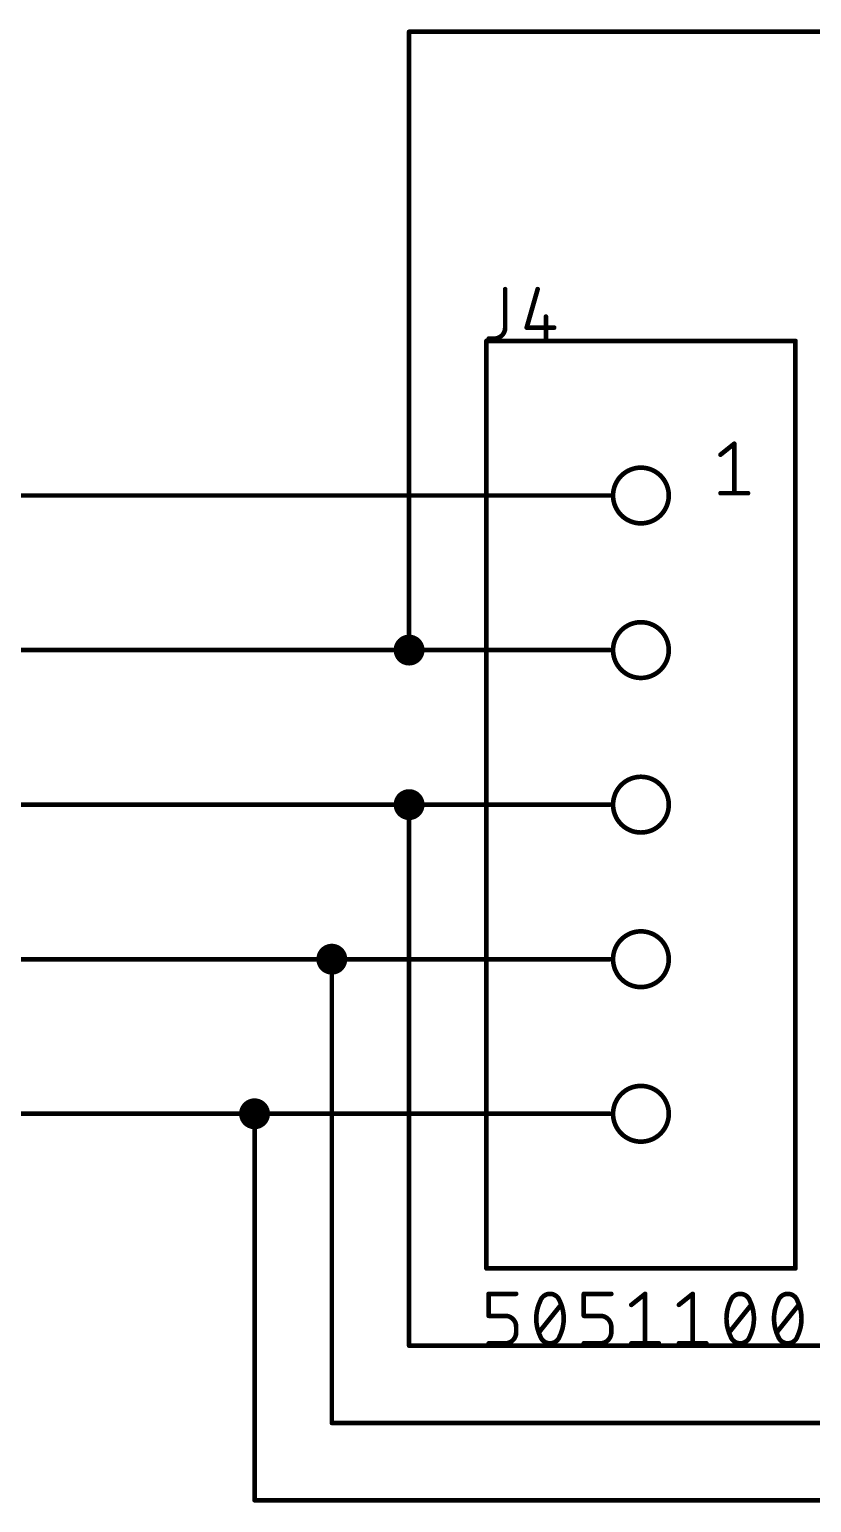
# Model space of a CAD drawing. Extents: x -114 to 51, y -5 to 50.
# Drawn here: x -88.68 to -62.97, y -0.08 to 48.34 of the extents above; entities that cross this region are included whole.
import ezdxf

# ---------------------------------------------------------------- set-up
doc = ezdxf.new("R2010")
doc.units = 0
for name, color, linetype in [('91', 122, 'CONTINUOUS'), ('94', 12, 'CONTINUOUS'), ('95', 251, 'CONTINUOUS'), ('96', 251, 'CONTINUOUS'), ('97', 251, 'CONTINUOUS')]:
    doc.layers.add(name, color=color, linetype=linetype)

msp = doc.modelspace()

# ---------------------------------------------------------------- linework, layer by layer
at = {"layer": '91', "const_width": 0.1524}
for points in [[(-27.94, 48.26), (-76.2, 48.26)], [(-76.2, 48.26), (-76.2, 27.94)], [(-91.44, 33.02), (-71.12, 33.02)], [(-91.44, 27.94), (-76.2, 27.94)], [(-76.2, 27.94), (-71.12, 27.94)], [(-91.44, 22.86), (-76.2, 22.86)], [(-76.2, 22.86), (-71.12, 22.86)], [(-76.2, 22.86), (-76.2, 5.08)], [(-91.44, 17.78), (-78.74, 17.78)], [(-78.74, 17.78), (-71.12, 17.78)], [(-78.74, 2.54), (-78.74, 17.78)], [(-91.44, 12.7), (-81.28, 12.7)], [(-81.28, 12.7), (-71.12, 12.7)], [(-81.28, 12.7), (-81.28, 0)], [(-76.2, 5.08), (-27.94, 5.08)], [(-25.4, 2.54), (-78.74, 2.54)], [(-81.28, 0), (-22.86, 0)]]:
    msp.add_lwpolyline(points, dxfattribs=at)
at = {"layer": '91'}
for points, const_width in [([(-76.2, 48.2981, 1), (-76.2, 48.2219)], 0.0762), ([(-76.1619, 48.26, 1), (-76.2381, 48.26)], 0.0762), ([(-71.12, 32.9819, 1), (-71.12, 33.0581)], 0.0762), ([(-76.2, 27.686, 1), (-76.2, 28.194, 1), (-76.2, 27.686)], 0.508), ([(-76.2, 27.9781, 1), (-76.2, 27.9019)], 0.0762), ([(-76.2381, 27.94, 1), (-76.1619, 27.94)], 0.0762), ([(-76.2, 27.9019, 1), (-76.2, 27.9781)], 0.0762), ([(-71.12, 27.9019, 1), (-71.12, 27.9781)], 0.0762), ([(-76.2, 22.606, 1), (-76.2, 23.114, 1), (-76.2, 22.606)], 0.508), ([(-76.2, 22.8981, 1), (-76.2, 22.8219)], 0.0762), ([(-76.1619, 22.86, 1), (-76.2381, 22.86)], 0.0762), ([(-76.2, 22.8219, 1), (-76.2, 22.8981)], 0.0762), ([(-71.12, 22.8219, 1), (-71.12, 22.8981)], 0.0762), ([(-78.74, 17.526, 1), (-78.74, 18.034, 1), (-78.74, 17.526)], 0.508), ([(-78.74, 17.8181, 1), (-78.74, 17.7419)], 0.0762), ([(-78.7019, 17.78, 1), (-78.7781, 17.78)], 0.0762), ([(-78.74, 17.7419, 1), (-78.74, 17.8181)], 0.0762), ([(-71.12, 17.7419, 1), (-71.12, 17.8181)], 0.0762), ([(-81.28, 12.446, 1), (-81.28, 12.954, 1), (-81.28, 12.446)], 0.508), ([(-81.28, 12.7381, 1), (-81.28, 12.6619)], 0.0762), ([(-81.2419, 12.7, 1), (-81.3181, 12.7)], 0.0762), ([(-81.28, 12.6619, 1), (-81.28, 12.7381)], 0.0762), ([(-71.12, 12.6619, 1), (-71.12, 12.7381)], 0.0762), ([(-76.2, 5.1181, 1), (-76.2, 5.0419)], 0.0762), ([(-76.2381, 5.08, 1), (-76.1619, 5.08)], 0.0762), ([(-78.74, 2.5781, 1), (-78.74, 2.5019)], 0.0762), ([(-78.7781, 2.54, 1), (-78.7019, 2.54)], 0.0762), ([(-81.28, 0.0381, 1), (-81.28, -0.0381)], 0.0762), ([(-81.3181, 0, 1), (-81.2419, 0)], 0.0762)]:
    msp.add_lwpolyline(points, format="xyb", dxfattribs=dict(at, const_width=const_width))
at = {"layer": '94', "const_width": 0.1524}
for points in [[(-73.66, 38.1), (-73.66, 7.62)], [(-63.5, 38.1), (-73.66, 38.1)], [(-63.5, 7.62), (-63.5, 38.1)], [(-71.12, 33.02), (-69.596, 33.02)], [(-71.12, 27.94), (-69.596, 27.94)], [(-71.12, 22.86), (-69.596, 22.86)], [(-71.12, 17.78), (-69.596, 17.78)], [(-71.12, 12.7), (-69.596, 12.7)], [(-73.66, 7.62), (-63.5, 7.62)]]:
    msp.add_lwpolyline(points, dxfattribs=at)
at = {"layer": '94'}
for points, const_width in [([(-73.6219, 38.1, 1), (-73.6981, 38.1)], 0.0762), ([(-73.66, 38.1381, 1), (-73.66, 38.0619)], 0.0762), ([(-63.4619, 38.1, 1), (-63.5381, 38.1)], 0.0762), ([(-63.5, 38.0619, 1), (-63.5, 38.1381)], 0.0762), ([(-68.58, 32.1042, 1), (-68.58, 33.9358, 1), (-68.58, 32.1042)], 0.1524), ([(-71.12, 33.0581, 1), (-71.12, 32.9819)], 0.0762), ([(-69.596, 32.9819, 1), (-69.596, 33.0581)], 0.0762), ([(-68.58, 27.0242, 1), (-68.58, 28.8558, 1), (-68.58, 27.0242)], 0.1524), ([(-71.12, 27.9781, 1), (-71.12, 27.9019)], 0.0762), ([(-69.596, 27.9019, 1), (-69.596, 27.9781)], 0.0762), ([(-68.58, 21.9442, 1), (-68.58, 23.7758, 1), (-68.58, 21.9442)], 0.1524), ([(-71.12, 22.8981, 1), (-71.12, 22.8219)], 0.0762), ([(-69.596, 22.8219, 1), (-69.596, 22.8981)], 0.0762), ([(-68.58, 16.8642, 1), (-68.58, 18.6958, 1), (-68.58, 16.8642)], 0.1524), ([(-71.12, 17.8181, 1), (-71.12, 17.7419)], 0.0762), ([(-69.596, 17.7419, 1), (-69.596, 17.8181)], 0.0762), ([(-68.58, 11.7842, 1), (-68.58, 13.6158, 1), (-68.58, 11.7842)], 0.1524), ([(-71.12, 12.7381, 1), (-71.12, 12.6619)], 0.0762), ([(-69.596, 12.6619, 1), (-69.596, 12.7381)], 0.0762), ([(-73.66, 7.6581, 1), (-73.66, 7.5819)], 0.0762), ([(-73.6981, 7.62, 1), (-73.6219, 7.62)], 0.0762), ([(-63.5381, 7.62, 1), (-63.4619, 7.62)], 0.0762), ([(-63.5, 7.5819, 1), (-63.5, 7.6581)], 0.0762)]:
    msp.add_lwpolyline(points, format="xyb", dxfattribs=dict(at, const_width=const_width))
at = {"layer": '95', "const_width": 0.1524}
for points in [[(-73.0419, 39.8018), (-73.0419, 38.5374)], [(-71.974, 39.8018), (-72.3352, 38.5374)], [(-71.7031, 38.8987), (-71.7031, 38.1762)], [(-73.4032, 38.1762), (-73.5838, 38.1762)], [(-72.3352, 38.5374), (-71.4321, 38.5374)]]:
    msp.add_lwpolyline(points, dxfattribs=at)
at = {"layer": '95'}
for points, const_width in [([(-73.0038, 39.8018, 1), (-73.08, 39.8018)], 0.0762), ([(-71.9374, 39.7913, 1), (-72.0106, 39.8123)], 0.0762), ([(-71.665, 38.8987, 1), (-71.7412, 38.8987)], 0.0762), ([(-73.5838, 38.2143, 1), (-73.5838, 38.1381)], 0.0762), ([(-73.4032, 38.1762, 0.4142), (-73.0419, 38.5374)], 0.1524), ([(-73.4032, 38.2143, 1), (-73.4032, 38.1381)], 0.0762), ([(-73.4032, 38.1381, 1), (-73.4032, 38.2143)], 0.0762), ([(-73.0038, 38.5374, 1), (-73.08, 38.5374)], 0.0762), ([(-73.08, 38.5374, 1), (-73.0038, 38.5374)], 0.0762), ([(-72.3719, 38.5479, 1), (-72.2986, 38.527)], 0.0762), ([(-72.3352, 38.5755, 1), (-72.3352, 38.4993)], 0.0762), ([(-71.4321, 38.4993, 1), (-71.4321, 38.5755)], 0.0762), ([(-71.7412, 38.1762, 1), (-71.665, 38.1762)], 0.0762)]:
    msp.add_lwpolyline(points, format="xyb", dxfattribs=dict(at, const_width=const_width))
at = {"layer": '96', "const_width": 0.1524}
for points in [[(-73.5838, 6.0593), (-73.5838, 6.7818)], [(-73.5838, 6.7818), (-72.6807, 6.7818)], [(-70.4576, 6.0593), (-70.4576, 6.7818)], [(-70.4576, 6.7818), (-69.5544, 6.7818)], [(-68.8944, 6.4206), (-68.4429, 6.7818)], [(-68.4429, 6.7818), (-68.4429, 5.1562)], [(-67.3313, 6.4206), (-66.8798, 6.7818)], [(-66.8798, 6.7818), (-66.8798, 5.1562)], [(-71.9304, 5.5174), (-71.2079, 6.4206)], [(-65.6779, 5.5174), (-64.9554, 6.4206)], [(-64.1148, 5.5174), (-63.3923, 6.4206)], [(-73.0419, 6.0593), (-73.5838, 6.0593)], [(-69.9157, 6.0593), (-70.4576, 6.0593)], [(-72.6807, 5.5174), (-72.6807, 5.6981)], [(-69.5544, 5.5174), (-69.5544, 5.6981)], [(-73.5838, 5.1562), (-73.0419, 5.1562)], [(-70.4576, 5.1562), (-69.9157, 5.1562)], [(-68.8944, 5.1562), (-67.9913, 5.1562)], [(-67.3313, 5.1562), (-66.4282, 5.1562)]]:
    msp.add_lwpolyline(points, dxfattribs=at)
at = {"layer": '96'}
for points, const_width in [([(-73.5457, 6.7818, 1), (-73.6219, 6.7818)], 0.0762), ([(-73.5838, 6.8199, 1), (-73.5838, 6.7437)], 0.0762), ([(-72.6807, 6.7437, 1), (-72.6807, 6.8199)], 0.0762), ([(-71.5691, 6.7818, 0.3205), (-71.8852, 6.556)], 0.1524), ([(-71.253, 6.556, 0.3205), (-71.5691, 6.7818)], 0.1524), ([(-71.5691, 6.8199, 1), (-71.5691, 6.7437)], 0.0762), ([(-71.5691, 6.7437, 1), (-71.5691, 6.8199)], 0.0762), ([(-70.4195, 6.7818, 1), (-70.4957, 6.7818)], 0.0762), ([(-70.4576, 6.8199, 1), (-70.4576, 6.7437)], 0.0762), ([(-69.5544, 6.7437, 1), (-69.5544, 6.8199)], 0.0762), ([(-68.4048, 6.7818, 1), (-68.481, 6.7818)], 0.0762), ([(-68.4191, 6.752, 1), (-68.4667, 6.8116)], 0.0762), ([(-66.8417, 6.7818, 1), (-66.9179, 6.7818)], 0.0762), ([(-66.856, 6.752, 1), (-66.9036, 6.8116)], 0.0762), ([(-65.3166, 6.7818, 0.3205), (-65.6327, 6.556)], 0.1524), ([(-65.0005, 6.556, 0.3205), (-65.3166, 6.7818)], 0.1524), ([(-65.3166, 6.8199, 1), (-65.3166, 6.7437)], 0.0762), ([(-65.3166, 6.7437, 1), (-65.3166, 6.8199)], 0.0762), ([(-63.7535, 6.7818, 0.3205), (-64.0696, 6.556)], 0.1524), ([(-63.4374, 6.556, 0.3205), (-63.7535, 6.7818)], 0.1524), ([(-63.7535, 6.8199, 1), (-63.7535, 6.7437)], 0.0762), ([(-63.7535, 6.7437, 1), (-63.7535, 6.8199)], 0.0762), ([(-71.8852, 6.556, 0.1139), (-72.0207, 5.969)], 0.1524), ([(-71.9213, 6.5684, 1), (-71.8492, 6.5437)], 0.0762), ([(-71.851, 6.5393, 1), (-71.9195, 6.5727)], 0.0762), ([(-71.2188, 6.5727, 1), (-71.2873, 6.5393)], 0.0762), ([(-71.1176, 5.969, 0.1139), (-71.253, 6.556)], 0.1524), ([(-71.2891, 6.5437, 1), (-71.217, 6.5684)], 0.0762), ([(-71.1781, 6.3968, 1), (-71.2376, 6.4444)], 0.0762), ([(-68.9182, 6.4503, 1), (-68.8706, 6.3908)], 0.0762), ([(-67.3551, 6.4503, 1), (-67.3075, 6.3908)], 0.0762), ([(-65.6327, 6.556, 0.1139), (-65.7682, 5.969)], 0.1524), ([(-65.6688, 6.5684, 1), (-65.5967, 6.5437)], 0.0762), ([(-65.5985, 6.5393, 1), (-65.667, 6.5727)], 0.0762), ([(-64.9663, 6.5727, 1), (-65.0348, 6.5393)], 0.0762), ([(-64.8651, 5.969, 0.1139), (-65.0005, 6.556)], 0.1524), ([(-65.0366, 6.5437, 1), (-64.9645, 6.5684)], 0.0762), ([(-64.9256, 6.3968, 1), (-64.9851, 6.4444)], 0.0762), ([(-64.0696, 6.556, 0.1139), (-64.2051, 5.969)], 0.1524), ([(-64.1056, 6.5684, 1), (-64.0336, 6.5437)], 0.0762), ([(-64.0354, 6.5393, 1), (-64.1039, 6.5727)], 0.0762), ([(-63.4032, 6.5727, 1), (-63.4717, 6.5393)], 0.0762), ([(-63.302, 5.969, 0.1139), (-63.4374, 6.556)], 0.1524), ([(-63.4735, 6.5437, 1), (-63.4014, 6.5684)], 0.0762), ([(-63.3625, 6.3968, 1), (-63.422, 6.4444)], 0.0762), ([(-73.5838, 6.0974, 1), (-73.5838, 6.0212)], 0.0762), ([(-73.6219, 6.0593, 1), (-73.5457, 6.0593)], 0.0762), ([(-72.6807, 5.6981, 0.4142), (-73.0419, 6.0593)], 0.1524), ([(-73.0419, 6.0974, 1), (-73.0419, 6.0212)], 0.0762), ([(-73.0419, 6.0212, 1), (-73.0419, 6.0974)], 0.0762), ([(-72.0207, 5.969, 0.1139), (-71.8852, 5.382)], 0.1524), ([(-71.9826, 5.969, 1), (-72.0588, 5.969)], 0.0762), ([(-72.0588, 5.969, 1), (-71.9826, 5.969)], 0.0762), ([(-71.253, 5.382, 0.1139), (-71.1176, 5.969)], 0.1524), ([(-71.0795, 5.969, 1), (-71.1557, 5.969)], 0.0762), ([(-71.1557, 5.969, 1), (-71.0795, 5.969)], 0.0762), ([(-70.4576, 6.0974, 1), (-70.4576, 6.0212)], 0.0762), ([(-70.4957, 6.0593, 1), (-70.4195, 6.0593)], 0.0762), ([(-69.5544, 5.6981, 0.4142), (-69.9157, 6.0593)], 0.1524), ([(-69.9157, 6.0974, 1), (-69.9157, 6.0212)], 0.0762), ([(-69.9157, 6.0212, 1), (-69.9157, 6.0974)], 0.0762), ([(-65.7682, 5.969, 0.1139), (-65.6327, 5.382)], 0.1524), ([(-65.7301, 5.969, 1), (-65.8063, 5.969)], 0.0762), ([(-65.8063, 5.969, 1), (-65.7301, 5.969)], 0.0762), ([(-65.0005, 5.382, 0.1139), (-64.8651, 5.969)], 0.1524), ([(-64.827, 5.969, 1), (-64.9032, 5.969)], 0.0762), ([(-64.9032, 5.969, 1), (-64.827, 5.969)], 0.0762), ([(-64.2051, 5.969, 0.1139), (-64.0696, 5.382)], 0.1524), ([(-64.167, 5.969, 1), (-64.2432, 5.969)], 0.0762), ([(-64.2432, 5.969, 1), (-64.167, 5.969)], 0.0762), ([(-63.4374, 5.382, 0.1139), (-63.302, 5.969)], 0.1524), ([(-63.2639, 5.969, 1), (-63.3401, 5.969)], 0.0762), ([(-63.3401, 5.969, 1), (-63.2639, 5.969)], 0.0762), ([(-73.0419, 5.1562, 0.4142), (-72.6807, 5.5174)], 0.1524), ([(-72.6426, 5.6981, 1), (-72.7188, 5.6981)], 0.0762), ([(-72.7188, 5.6981, 1), (-72.6426, 5.6981)], 0.0762), ([(-72.6426, 5.5174, 1), (-72.7188, 5.5174)], 0.0762), ([(-72.7188, 5.5174, 1), (-72.6426, 5.5174)], 0.0762), ([(-71.9601, 5.5412, 1), (-71.9006, 5.4936)], 0.0762), ([(-71.8492, 5.3943, 1), (-71.9213, 5.3696)], 0.0762), ([(-71.8852, 5.382, 0.3205), (-71.5691, 5.1562)], 0.1524), ([(-71.9195, 5.3653, 1), (-71.851, 5.3987)], 0.0762), ([(-71.5691, 5.1562, 0.3205), (-71.253, 5.382)], 0.1524), ([(-71.2873, 5.3987, 1), (-71.2188, 5.3653)], 0.0762), ([(-71.217, 5.3696, 1), (-71.2891, 5.3943)], 0.0762), ([(-69.9157, 5.1562, 0.4142), (-69.5544, 5.5174)], 0.1524), ([(-69.5163, 5.6981, 1), (-69.5925, 5.6981)], 0.0762), ([(-69.5925, 5.6981, 1), (-69.5163, 5.6981)], 0.0762), ([(-69.5163, 5.5174, 1), (-69.5925, 5.5174)], 0.0762), ([(-69.5925, 5.5174, 1), (-69.5163, 5.5174)], 0.0762), ([(-65.7076, 5.5412, 1), (-65.6481, 5.4936)], 0.0762), ([(-65.5967, 5.3943, 1), (-65.6688, 5.3696)], 0.0762), ([(-65.6327, 5.382, 0.3205), (-65.3166, 5.1562)], 0.1524), ([(-65.667, 5.3653, 1), (-65.5985, 5.3987)], 0.0762), ([(-65.3166, 5.1562, 0.3205), (-65.0005, 5.382)], 0.1524), ([(-65.0348, 5.3987, 1), (-64.9663, 5.3653)], 0.0762), ([(-64.9645, 5.3696, 1), (-65.0366, 5.3943)], 0.0762), ([(-64.1445, 5.5412, 1), (-64.085, 5.4936)], 0.0762), ([(-64.0696, 5.382, 0.3205), (-63.7535, 5.1562)], 0.1524), ([(-64.0336, 5.3943, 1), (-64.1056, 5.3696)], 0.0762), ([(-64.1039, 5.3653, 1), (-64.0354, 5.3987)], 0.0762), ([(-63.7535, 5.1562, 0.3205), (-63.4374, 5.382)], 0.1524), ([(-63.4717, 5.3987, 1), (-63.4032, 5.3653)], 0.0762), ([(-63.4014, 5.3696, 1), (-63.4735, 5.3943)], 0.0762), ([(-73.5838, 5.1943, 1), (-73.5838, 5.1181)], 0.0762), ([(-73.0419, 5.1943, 1), (-73.0419, 5.1181)], 0.0762), ([(-73.0419, 5.1181, 1), (-73.0419, 5.1943)], 0.0762), ([(-71.5691, 5.1943, 1), (-71.5691, 5.1181)], 0.0762), ([(-71.5691, 5.1181, 1), (-71.5691, 5.1943)], 0.0762), ([(-70.4576, 5.1943, 1), (-70.4576, 5.1181)], 0.0762), ([(-69.9157, 5.1943, 1), (-69.9157, 5.1181)], 0.0762), ([(-69.9157, 5.1181, 1), (-69.9157, 5.1943)], 0.0762), ([(-68.8944, 5.1943, 1), (-68.8944, 5.1181)], 0.0762), ([(-68.481, 5.1562, 1), (-68.4048, 5.1562)], 0.0762), ([(-67.9913, 5.1181, 1), (-67.9913, 5.1943)], 0.0762), ([(-67.3313, 5.1943, 1), (-67.3313, 5.1181)], 0.0762), ([(-66.9179, 5.1562, 1), (-66.8417, 5.1562)], 0.0762), ([(-66.4282, 5.1181, 1), (-66.4282, 5.1943)], 0.0762), ([(-65.3166, 5.1943, 1), (-65.3166, 5.1181)], 0.0762), ([(-65.3166, 5.1181, 1), (-65.3166, 5.1943)], 0.0762), ([(-63.7535, 5.1943, 1), (-63.7535, 5.1181)], 0.0762), ([(-63.7535, 5.1181, 1), (-63.7535, 5.1943)], 0.0762)]:
    msp.add_lwpolyline(points, format="xyb", dxfattribs=dict(at, const_width=const_width))
at = {"layer": '97', "const_width": 0.1524}
for points in [[(-65.9638, 34.3606), (-65.5122, 34.7218)], [(-65.5122, 34.7218), (-65.5122, 33.0962)], [(-65.9638, 33.0962), (-65.0607, 33.0962)]]:
    msp.add_lwpolyline(points, dxfattribs=at)
at = {"layer": '97', "const_width": 0.0762}
for points in [[(-65.9876, 34.3903, 1), (-65.94, 34.3308)], [(-65.4741, 34.7218, 1), (-65.5503, 34.7218)], [(-65.4884, 34.692, 1), (-65.536, 34.7516)], [(-65.9638, 33.1343, 1), (-65.9638, 33.0581)], [(-65.5503, 33.0962, 1), (-65.4741, 33.0962)], [(-65.0607, 33.0581, 1), (-65.0607, 33.1343)]]:
    msp.add_lwpolyline(points, format="xyb", dxfattribs=at)

doc.saveas('drawing.dxf')
